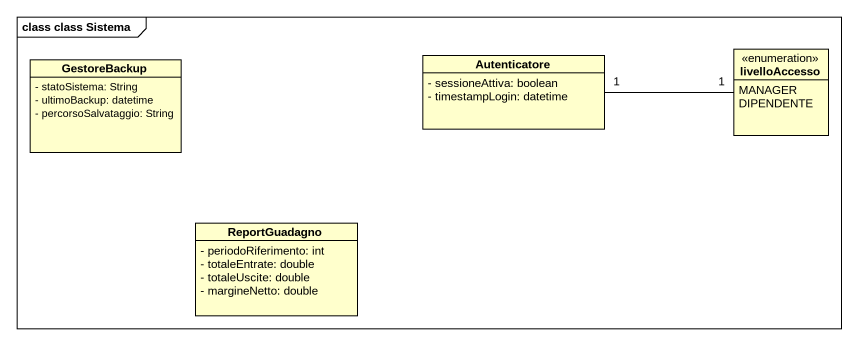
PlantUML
@startuml
mainframe class class Sistema
hide circle
hide empty members
skinparam classAttributeIconSize 0
class GestoreBackup {
  - statoSistema: String
  - ultimoBackup: datetime
  - percorsoSalvataggio: String
}
class Autenticatore {
  - sessioneAttiva: boolean
  - timestampLogin: datetime
}
enum livelloAccesso {
  MANAGER
  DIPENDENTE
}
class ReportGuadagno {
  - periodoRiferimento: int
  - totaleEntrate: double
  - totaleUscite: double
  - margineNetto: double
}
Autenticatore "1" -right- "1" livelloAccesso
@enduml
